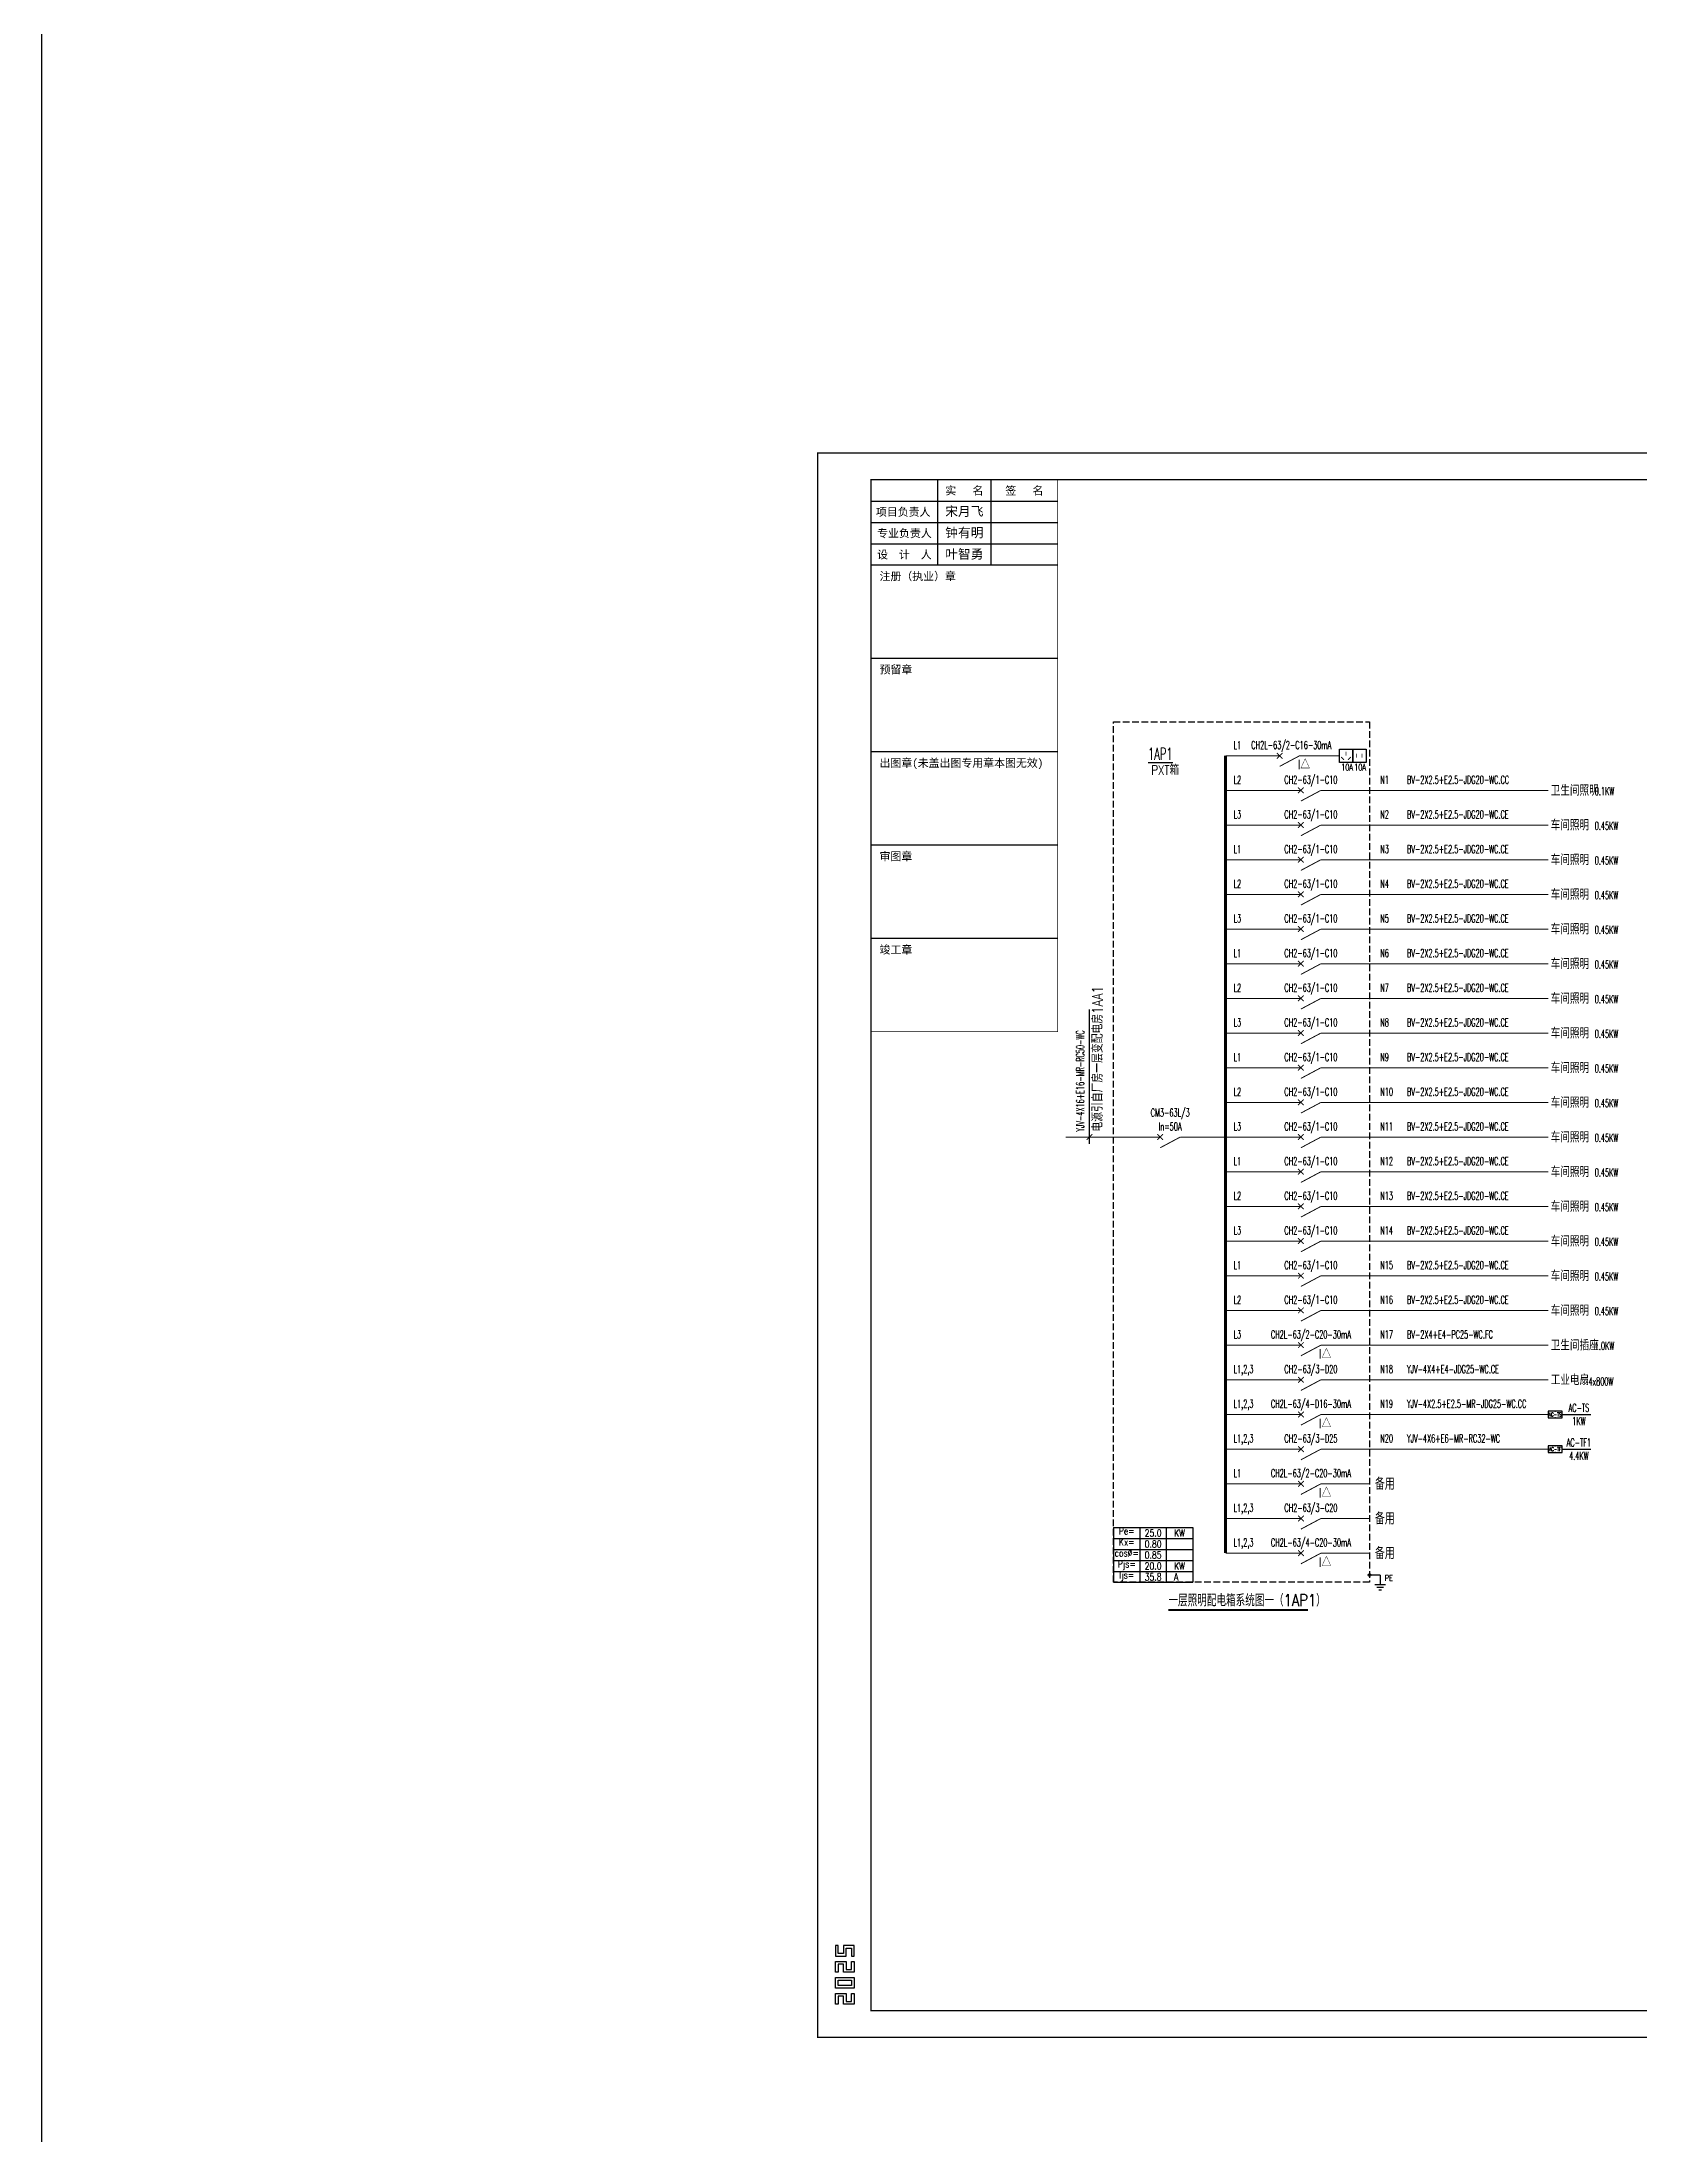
# Model space of a CAD drawing. Extents: x -1396510 to 1250330, y -1892470 to 1623980.
# Drawn here: x -684590 to -624702, y -679374 to -600923 of the extents above; entities that cross this region are included whole.
import ezdxf
from ezdxf.enums import TextEntityAlignment as Align

# ---------------------------------------------------------------- set-up
doc = ezdxf.new("R2010")
doc.units = 0
doc.header["$LTSCALE"] = 1000
doc.header["$MEASUREMENT"] = 0
doc.linetypes.add('DASH', pattern=[0.35, 0.25, -0.1])
doc.layers.get('Defpoints').update_dxf_attribs({"color": 210})
for name, color, linetype in [('0-cxFrame', 155, 'Continuous'), ('EQUIP-消防', 3, 'Continuous'), ('qianming', 155, 'Continuous'), ('TEL_SYMB', 3, 'Continuous'), ('TEL_TEXT', 7, 'Continuous'), ('电气系统图', 7, 'Continuous')]:
    doc.layers.add(name, color=color, linetype=linetype)
doc.layers.add('0-cxText', color=131, linetype='Continuous', lineweight=25)
doc.layers.add('A-云线2', color=3, linetype='Continuous', plot=False)
doc.styles.add('_TEL_DIM', font='SIMPLEX', dxfattribs={"width": 0.8, "height": 3.5, "bigfont": 'HZTXT'})
doc.styles.add('cx_biaoti', font='')
doc.styles.add('cx_tuming', font='simhei.ttf')
doc.styles.add('cx_tuqian1', font='')
doc.styles.add('图框宋体', font='', dxfattribs={"width": 0.75})
doc.styles.add('黑体', font='simhei.ttf', dxfattribs={"height": 12})
doc.styles.get('cx_biaoti').set_extended_font_data('SimSun')
doc.styles.get('cx_tuqian1').set_extended_font_data('SimSun')
doc.styles.get('图框宋体').set_extended_font_data('SimSun')

# ---------------------------------------------------------------- blocks, each defined once
blk = doc.blocks.new('A$C6D655153')
at = {"layer": '电气系统图'}
h = blk.add_hatch(color=3, dxfattribs=at)
edge = h.paths.add_edge_path()
edge.add_arc((50, 550), 50, 0, 360)
at = {"layer": '电气系统图', "color": 3}
for p, q in [((450, 550), (50, 550)), ((250, 200), (650, 200)), ((325, 100), (575, 100)), ((400, 0), (500, 0))]:
    blk.add_line(p, q, dxfattribs=at)
blk.add_lwpolyline([(450, 550), (450, 200)], dxfattribs=at)
blk.add_circle((50, 550), 50, dxfattribs=at)
at = {"layer": '电气系统图', "color": 3, "style": '_TEL_DIM', "width": 0.7}
blk.add_attdef('PE', text='', height=220, dxfattribs=at).set_placement((707, 441), align=Align.MIDDLE_CENTER)
blk = doc.blocks.new('*T252')
at = {"layer": '电气系统图', "color": 0, "linetype": 'ByBlock', "lineweight": -2, "transparency": 16777216}
for p, q in [((0, 0), (2970, 0)), ((0, 0), (0, -2053)), ((990, 0), (990, -2053)), ((1980, 0), (1980, -2053)), ((2970, 0), (2970, -2053)), ((0, -411), (2970, -411)), ((0, -821), (2970, -821)), ((0, -1232), (2970, -1232)), ((0, -1643), (2970, -1643)), ((0, -2053), (2970, -2053))]:
    blk.add_line(p, q, dxfattribs=at)
at = {"layer": '电气系统图', "color": 0, "linetype": 'DASH', "transparency": 16777216, "width": 990, "rotation": 0, "style": '_TEL_DIM'}
for s, insert, char_height, attachment_point in [('Pe=', (495, 0), 264, 2), ('Kx=', (495, -411), 264, 2), ('25.0', (1485, -205), 264, 5), ('0.80', (1485, -616), 264, 5), ('  KW', (1980, -205), 264, 4), ('cos%%C=', (495, -821), 264, 2), ('Pjs=', (495, -1232), 264, 2), ('0.85', (1485, -1027), 264, 5), ('20.0', (1485, -1437), 264, 5), ('  KW', (1980, -1437), 264, 4), ('{\\H0.8571x;Ijs=} ', (495, -1643), 308, 2), ('35.8', (1485, -1848), 264, 5), ('  A', (1980, -1848), 264, 4)]:
    blk.add_mtext(s, dxfattribs=dict(at, insert=insert, char_height=char_height, attachment_point=attachment_point))
blk = doc.blocks.new('$equip$00001927')
for p, q in [((0.65, 0.65), (-0.65, 0.65)), ((-0.65, 0.65), (-0.65, 0)), ((-0.65, 0), (0.65, 0)), ((0.65, 0), (0.65, 0.65))]:
    blk.add_line(p, q)
for p in [(-0.65, 0.33), (0, 0.65), (0, 0), (0.65, 0.33)]:
    blk.add_point(p)
at = {"color": 7, "style": '_TEL_DIM'}
blk.add_attdef('$TEXT$', text='', height=0.34, dxfattribs=at).set_placement((0.01, 0.34), align=Align.MIDDLE_CENTER)
at = {"color": 7, "style": '_TEL_DIM', "flags": 1}
blk.add_attdef('A', text='', height=0.00002, dxfattribs=at).set_placement((0, 0), align=Align.MIDDLE_CENTER)
blk = doc.blocks.new('zjcx_lan_xinxi(Dragon)')
for p, q in [((7000, -3200), (0, -3200)), ((7000, -6700), (0, -6700)), ((7000, -10200), (0, -10200)), ((7000, -13700), (0, -13700)), ((7000, -17200), (0, -17200))]:
    blk.add_line(p, q)
at = {"const_width": 25}
blk.add_lwpolyline([(0, -20700), (7000, -20700), (7000, 0), (0, 0)], close=True, dxfattribs=at)
for points in [[(2500, -3200), (2500, 0)], [(4500, -3200), (4500, 0)], [(0, -800), (7000, -800)], [(0, -1600), (7000, -1600)], [(0, -2400), (7000, -2400)]]:
    blk.add_lwpolyline(points)
for points in [[(7000, -3200), (7000, 0)], [(0, -3200), (7000, -3200)], [(0, -20700), (7000, -20700), (7000, -3200)], [(0, -20700), (7000, -20700)]]:
    blk.add_lwpolyline(points, dxfattribs=at)
at = {"style": '图框宋体'}
for s, p in [('实   名', (3500, -400)), ('签   名', (5750, -400)), ('项目负责人', (1204, -1200)), ('专业负责人', (1250, -2000)), ('设  计  人', (1250, -2800))]:
    blk.add_text(s, height=300, dxfattribs=at).set_placement(p, align=Align.MIDDLE)
for s, p in [('注册（执业）章', (318, -3771)), ('预留章', (318, -7271)), ('出图章(未盖出图专用章本图无效)', (318, -10771)), ('审图章', (318, -14271)), ('竣工章', (318, -17771))]:
    blk.add_text(s, height=300, dxfattribs=at).set_placement(p)
blk = doc.blocks.new('T-信息(Dragon)')
at = {"layer": '0-cxFrame'}
blk.add_blockref('zjcx_lan_xinxi(Dragon)', (0, 0), dxfattribs=at)
at = {"layer": 'qianming', "color": 3, "style": 'cx_biaoti'}
for s, p in [('宋月飞', (3497, -1185)), ('钟有明', (3497, -1985)), ('叶智勇', (3497, -2785))]:
    blk.add_text(s, height=350, dxfattribs=at).set_placement(p, align=Align.MIDDLE_CENTER)
blk = doc.blocks.new('TK22.A1 L(Dragon)')
at = {"layer": '0-cxFrame', "color": 7, "const_width": 0.5}
blk.add_lwpolyline([(0, 0), (-841, 0), (-841, 594), (0, 594)], close=True, dxfattribs=at)
at = {"layer": '0-cxFrame', "const_width": 0.5}
blk.add_lwpolyline([(-80, 10), (-821, 10), (-821, 584), (-80, 584)], close=True, dxfattribs=at)
at = {"layer": 'Defpoints', "color": 2}
for points in [[(-833.37, 34.37), (-834.37, 34.37), (-834.37, 30.37), (-830.37, 30.37), (-830.37, 33.37), (-828.37, 33.37), (-828.37, 30.37), (-827.37, 30.37), (-827.37, 34.37), (-831.37, 34.37), (-831.37, 31.37), (-833.37, 31.37), (-833.37, 34.37)], [(-833.37, 24.37), (-834.37, 24.37), (-834.37, 28.37), (-830.37, 28.37), (-830.37, 25.37), (-828.37, 25.37), (-828.37, 28.37), (-827.37, 28.37), (-827.37, 24.37), (-831.37, 24.37), (-831.37, 27.37), (-833.37, 27.37), (-833.37, 24.37)], [(-833.37, 12.37), (-834.37, 12.37), (-834.37, 16.37), (-830.37, 16.37), (-830.37, 13.37), (-828.37, 13.37), (-828.37, 16.37), (-827.37, 16.37), (-827.37, 12.37), (-831.37, 12.37), (-831.37, 15.37), (-833.37, 15.37), (-833.37, 12.37)]]:
    blk.add_lwpolyline(points, dxfattribs=at)
for points in [[(-834.37, 18.37), (-834.37, 22.37), (-827.37, 22.37), (-827.37, 18.37)], [(-833.37, 19.37), (-833.37, 21.37), (-828.37, 21.37), (-828.37, 19.37)]]:
    blk.add_lwpolyline(points, close=True, dxfattribs=at)
at = {"layer": '0-cxFrame', "xscale": 0.01, "yscale": 0.01, "zscale": 0.01}
blk.add_blockref('T-信息(Dragon)', (-821, 584), dxfattribs=at)
at = {"style": '黑体', "flags": 4}
blk.add_attdef('图幅', text='', height=3.3, dxfattribs=at).set_placement((-40, 3), align=Align.RIGHT)
at = {"layer": '0-cxText', "flags": 4}
for tag, height, style, p in [('建设单位', 3.5, 'cx_tuming', (-45, 240)), ('项目名称', 3.5, 'cx_tuming', (-45, 210)), ('子项名称', 3.5, 'cx_tuming', (-45, 180)), ('工程编号', 3.3, 'cx_tuqian1', (-35, 165)), ('图名1', 3.5, 'cx_tuming', (-45, 87)), ('图名2', 3.5, 'cx_tuming', (-45, 79)), ('图名3', 3.5, 'cx_tuming', (-45, 71)), ('出图日期', 3.3, 'cx_tuqian1', (-39, 60)), ('专业', 3.3, 'cx_tuqian1', (-55, 52)), ('图号', 3.3, 'cx_tuqian1', (-55, 44)), ('版次', 3.3, 'cx_tuqian1', (-20, 44))]:
    blk.add_attdef(tag, text='', height=height, dxfattribs=dict(at, style=style)).set_placement(p, align=Align.MIDDLE)
at = {"layer": 'Defpoints', "color": 6, "flags": 4}
for tag, height, style, p in [('tufu', 3.3, '黑体', (-12, 12)), ('dwfname', 4, 'cx_tuqian1', (-80, 3))]:
    blk.add_attdef(tag, text='', height=height, dxfattribs=dict(at, style=style)).set_placement(p, align=Align.RIGHT)

msp = doc.modelspace()

# ---------------------------------------------------------------- linework, layer by layer
at = {"layer": 'A-云线2', "color": 1}
msp.add_lwpolyline([(-684590, -468560), (1011970, -468560), (1011970, -1157560), (-684590, -1157560)], close=True, dxfattribs=at)
at = {"layer": 'TEL_SYMB'}
for points, const_width in [([(-643111.6, -627948.6), (-642176.2, -627948.6)], 52.5), ([(-642351.2, -659723.1), (-637113.1, -659723.1)], 70)]:
    msp.add_lwpolyline(points, dxfattribs=dict(at, const_width=const_width))
at = {"layer": '电气系统图', "color": 1, "linetype": 'DASH'}
for p, q in [((-644409.7, -626418.9), (-634809.7, -626418.9)), ((-644409.7, -658683.1), (-644409.7, -626418.9)), ((-634809.7, -626418.9), (-634809.7, -658683.1)), ((-634809.7, -658683.1), (-644409.7, -658683.1))]:
    msp.add_line(p, q, dxfattribs=at)
at = {"layer": '电气系统图'}
for p, q in [((-645309.8, -642239.4), (-645309.8, -637210.5)), ((-627589.7, -652389.4), (-626512.1, -652389.4)), ((-627589.7, -653689.4), (-626512.1, -653689.4))]:
    msp.add_line(p, q, dxfattribs=at)
for points, const_width in [([(-638286.8, -627795.4), (-638074.7, -627583.3)], 35), ([(-638286.8, -627583.3), (-638074.7, -627795.4)], 35), ([(-635692.3, -627539.4), (-635692.3, -627689.4)], 35), ([(-635292.3, -627614.4), (-635292.3, -627764.4)], 35), ([(-635092.3, -627614.4), (-635092.3, -627764.4)], 35), ([(-640209.7, -657589.4), (-640209.7, -627689.4)], 105), ([(-640209.7, -627689.4), (-638180.7, -627689.4)], 35), ([(-637430.7, -627689.4), (-638180.7, -628089.4)], 35), ([(-637430.7, -627689.4), (-635942.3, -627689.4)], 35), ([(-635873.3, -627741.3), (-635767.3, -627847.4)], 35), ([(-635511.2, -627741.3), (-635617.3, -627847.4)], 35), ([(-640209.7, -628989.4), (-637384.7, -628989.4)], 35), ([(-637490.8, -629095.4), (-637278.7, -628883.3)], 35), ([(-637490.8, -628883.3), (-637278.7, -629095.4)], 35), ([(-636634.7, -628989.4), (-637384.7, -629389.4)], 35), ([(-636634.7, -628989.4), (-628109.7, -628989.4)], 35), ([(-640209.7, -630289.4), (-637384.7, -630289.4)], 35), ([(-637490.8, -630395.4), (-637278.7, -630183.3)], 35), ([(-637490.8, -630183.3), (-637278.7, -630395.4)], 35), ([(-636634.7, -630289.4), (-637384.7, -630689.4)], 35), ([(-636634.7, -630289.4), (-628109.7, -630289.4)], 35), ([(-637490.8, -631695.4), (-637278.7, -631483.3)], 35), ([(-637490.8, -631483.3), (-637278.7, -631695.4)], 35), ([(-640209.7, -631589.4), (-637384.7, -631589.4)], 35), ([(-636634.7, -631589.4), (-637384.7, -631989.4)], 35), ([(-636634.7, -631589.4), (-628109.7, -631589.4)], 35), ([(-640209.7, -632889.4), (-637384.7, -632889.4)], 35), ([(-637490.8, -632995.4), (-637278.7, -632783.3)], 35), ([(-637490.8, -632783.3), (-637278.7, -632995.4)], 35), ([(-636634.7, -632889.4), (-637384.7, -633289.4)], 35), ([(-636634.7, -632889.4), (-628109.7, -632889.4)], 35), ([(-640209.7, -634189.4), (-637384.7, -634189.4)], 35), ([(-637490.8, -634295.4), (-637278.7, -634083.3)], 35), ([(-637490.8, -634083.3), (-637278.7, -634295.4)], 35), ([(-636634.7, -634189.4), (-637384.7, -634589.4)], 35), ([(-636634.7, -634189.4), (-628109.7, -634189.4)], 35), ([(-637490.8, -635595.4), (-637278.7, -635383.3)], 35), ([(-637490.8, -635383.3), (-637278.7, -635595.4)], 35), ([(-640209.7, -635489.4), (-637384.7, -635489.4)], 35), ([(-636634.7, -635489.4), (-637384.7, -635889.4)], 35), ([(-636634.7, -635489.4), (-628109.7, -635489.4)], 35), ([(-640209.7, -636789.4), (-637384.7, -636789.4)], 35), ([(-637490.8, -636895.4), (-637278.7, -636683.3)], 35), ([(-637490.8, -636683.3), (-637278.7, -636895.4)], 35), ([(-636634.7, -636789.4), (-637384.7, -637189.4)], 35), ([(-636634.7, -636789.4), (-628109.7, -636789.4)], 35), ([(-640209.7, -638089.4), (-637384.7, -638089.4)], 35), ([(-637490.8, -638195.4), (-637278.7, -637983.3)], 35), ([(-637490.8, -637983.3), (-637278.7, -638195.4)], 35), ([(-636634.7, -638089.4), (-637384.7, -638489.4)], 35), ([(-636634.7, -638089.4), (-628109.7, -638089.4)], 35), ([(-637490.8, -639495.4), (-637278.7, -639283.3)], 35), ([(-637490.8, -639283.3), (-637278.7, -639495.4)], 35), ([(-640209.7, -639389.4), (-637384.7, -639389.4)], 35), ([(-636634.7, -639389.4), (-637384.7, -639789.4)], 35), ([(-636634.7, -639389.4), (-628109.7, -639389.4)], 35), ([(-640209.7, -640689.4), (-637384.7, -640689.4)], 35), ([(-637490.8, -640795.4), (-637278.7, -640583.3)], 35), ([(-637490.8, -640583.3), (-637278.7, -640795.4)], 35), ([(-636634.7, -640689.4), (-637384.7, -641089.4)], 35), ([(-636634.7, -640689.4), (-628109.7, -640689.4)], 35), ([(-646209.7, -641989.4), (-642659.7, -641989.4)], 35), ([(-645415.8, -642095.4), (-645203.7, -641883.3)], 35), ([(-642765.8, -642095.4), (-642553.7, -641883.3)], 35), ([(-642765.8, -641883.3), (-642553.7, -642095.4)], 35), ([(-641909.7, -641989.4), (-642659.7, -642389.4)], 35), ([(-640209.7, -641989.4), (-641909.7, -641989.4)], 35), ([(-640209.7, -641989.4), (-637384.7, -641989.4)], 35), ([(-637490.8, -642095.4), (-637278.7, -641883.3)], 35), ([(-637490.8, -641883.3), (-637278.7, -642095.4)], 35), ([(-636634.7, -641989.4), (-637384.7, -642389.4)], 35), ([(-636634.7, -641989.4), (-628109.7, -641989.4)], 35), ([(-640209.7, -643289.4), (-637384.7, -643289.4)], 35), ([(-637490.8, -643395.4), (-637278.7, -643183.3)], 35), ([(-637490.8, -643183.3), (-637278.7, -643395.4)], 35), ([(-636634.7, -643289.4), (-637384.7, -643689.4)], 35), ([(-636634.7, -643289.4), (-628109.7, -643289.4)], 35), ([(-640209.7, -644589.4), (-637384.7, -644589.4)], 35), ([(-637490.8, -644695.4), (-637278.7, -644483.3)], 35), ([(-637490.8, -644483.3), (-637278.7, -644695.4)], 35), ([(-636634.7, -644589.4), (-637384.7, -644989.4)], 35), ([(-636634.7, -644589.4), (-628109.7, -644589.4)], 35), ([(-640209.7, -645889.4), (-637384.7, -645889.4)], 35), ([(-637490.8, -645995.4), (-637278.7, -645783.3)], 35), ([(-637490.8, -645783.3), (-637278.7, -645995.4)], 35), ([(-636634.7, -645889.4), (-637384.7, -646289.4)], 35), ([(-636634.7, -645889.4), (-628109.7, -645889.4)], 35), ([(-640209.7, -647189.4), (-637384.7, -647189.4)], 35), ([(-637490.8, -647295.4), (-637278.7, -647083.3)], 35), ([(-637490.8, -647083.3), (-637278.7, -647295.4)], 35), ([(-636634.7, -647189.4), (-637384.7, -647589.4)], 35), ([(-636634.7, -647189.4), (-628109.7, -647189.4)], 35), ([(-640209.7, -648489.4), (-637384.7, -648489.4)], 35), ([(-637490.8, -648595.4), (-637278.7, -648383.3)], 35), ([(-637490.8, -648383.3), (-637278.7, -648595.4)], 35), ([(-636634.7, -648489.4), (-637384.7, -648889.4)], 35), ([(-636634.7, -648489.4), (-628109.7, -648489.4)], 35), ([(-640209.7, -649789.4), (-637384.7, -649789.4)], 35), ([(-637490.8, -649895.4), (-637278.7, -649683.3)], 35), ([(-637490.8, -649683.3), (-637278.7, -649895.4)], 35), ([(-636634.7, -649789.4), (-637384.7, -650189.4)], 35), ([(-636634.7, -649789.4), (-628109.7, -649789.4)], 35), ([(-640209.7, -651089.4), (-637384.7, -651089.4)], 35), ([(-637490.8, -651195.4), (-637278.7, -650983.3)], 35), ([(-637490.8, -650983.3), (-637278.7, -651195.4)], 35), ([(-636634.7, -651089.4), (-637384.7, -651489.4)], 35), ([(-636634.7, -651089.4), (-628109.8, -651089.4)], 35), ([(-640209.7, -652389.4), (-637384.7, -652389.4)], 35), ([(-637490.8, -652495.4), (-637278.7, -652283.3)], 35), ([(-637490.8, -652283.3), (-637278.7, -652495.4)], 35), ([(-636634.7, -652389.4), (-637384.7, -652789.4)], 35), ([(-636634.7, -652389.4), (-628109.8, -652389.4)], 35), ([(-640209.7, -653689.4), (-637384.7, -653689.4)], 35), ([(-637490.8, -653795.4), (-637278.7, -653583.3)], 35), ([(-637490.8, -653583.3), (-637278.7, -653795.4)], 35), ([(-636634.7, -653689.4), (-637384.7, -654089.4)], 35), ([(-636634.7, -653689.4), (-628109.8, -653689.4)], 35), ([(-640209.8, -654989.4), (-637384.8, -654989.4)], 35), ([(-637490.8, -655095.4), (-637278.7, -654883.3)], 35), ([(-637490.8, -654883.3), (-637278.7, -655095.4)], 35), ([(-636634.8, -654989.4), (-637384.8, -655389.4)], 35), ([(-636634.8, -654989.4), (-634809.7, -654989.4)], 35), ([(-640209.8, -656289.4), (-637384.8, -656289.4)], 35), ([(-637490.8, -656395.4), (-637278.7, -656183.3)], 35), ([(-637490.8, -656183.3), (-637278.7, -656395.4)], 35), ([(-636634.8, -656289.4), (-637384.8, -656689.4)], 35), ([(-636634.8, -656289.4), (-634809.7, -656289.4)], 35), ([(-640209.8, -657589.4), (-637384.8, -657589.4)], 35), ([(-637490.8, -657695.4), (-637278.7, -657483.3)], 35), ([(-637490.8, -657483.3), (-637278.7, -657695.4)], 35), ([(-636634.8, -657589.4), (-637384.8, -657989.4)], 35), ([(-636634.8, -657589.4), (-634809.7, -657589.4)], 35)]:
    msp.add_lwpolyline(points, dxfattribs=dict(at, const_width=const_width))
for points in [[(-635942.3, -627439.4), (-635442.3, -627439.4), (-635442.3, -627939.4), (-635942.3, -627939.4)], [(-635442.3, -627439.4), (-634942.3, -627439.4), (-634942.3, -627939.4), (-635442.3, -627939.4)]]:
    msp.add_lwpolyline(points, close=True, dxfattribs=at)
at = {"layer": '电气系统图', "color": 1, "linetype": 'DASH'}
msp.add_arc((-644399.7, -658673.1), 10, 180.000049, 270, dxfattribs=at)

# ---------------------------------------------------------------- block references
msp.add_blockref('*T252', (-644409.7, -656629.7))
at = {"layer": '0-cxFrame', "xscale": 100, "yscale": 100, "zscale": 100}
msp.add_blockref('TK22.A1 L(Dragon)', (-571400, -675740), dxfattribs=at)
at = {"layer": 'EQUIP-消防'}
ref = msp.add_blockref('$equip$00001927', (-627849.7, -652519.4), dxfattribs=dict(at, xscale=400, yscale=400, zscale=400))
ref.add_attrib('$TEXT$', 'AC-TS', dxfattribs={"layer": '0', "color": 7, "height": 150, "style": '_TEL_DIM', "width": 0.6}).set_placement((-627849.7, -652389.4), align=Align.MIDDLE_CENTER)
ref = msp.add_blockref('$equip$00001927', (-627849.7, -653819.4), dxfattribs=dict(at, xscale=400, yscale=400, zscale=400))
ref.add_attrib('$TEXT$', 'AC-TF', dxfattribs={"layer": '0', "color": 7, "height": 150, "style": '_TEL_DIM', "width": 0.6}).set_placement((-627849.7, -653689.4), align=Align.MIDDLE_CENTER)
at = {"layer": '电气系统图'}
ref = msp.add_blockref('A$C6D655153', (-634859.7, -658959.4), dxfattribs=at)
ref.add_attrib('PE', 'PE', dxfattribs={"color": 3, "height": 220, "style": '_TEL_DIM', "width": 0.7}).set_placement((-634085.1, -658518.9), align=Align.MIDDLE_CENTER)

# ---------------------------------------------------------------- texts
at = {"layer": 'TEL_SYMB', "color": 7, "style": '_TEL_DIM'}
for s, width, p in [('1AP1', 0.6, (-643111.6, -627843.6)), ('一层照明配电箱系统图一（1AP1）', 0.8, (-642351.2, -659583.1))]:
    msp.add_text(s, height=450, dxfattribs=dict(at, width=width)).set_placement(p)
at = {"layer": 'TEL_TEXT', "style": '_TEL_DIM', "width": 0.8}
for s, p in [('PXT箱', (-642994.2, -628402.8)), ('I△', (-637500.8, -628196.8)), ('I△', (-636704.8, -650296.8)), ('I△', (-636704.8, -652896.8)), ('I△', (-636704.8, -655496.8)), ('I△', (-636704.7, -658096.8))]:
    msp.add_text(s, height=350, dxfattribs=at).set_placement(p)
at = {"layer": '电气系统图', "style": '_TEL_DIM'}
for s, height, width, p in [('L1', 300, 0.6, (-639909.7, -627439.4)), ('L1', 300, 0.6, (-639909.7, -627439.4)), ('10A', 250, 0.6, (-635868.8, -628248.4)), ('10A', 250, 0.6, (-635381.8, -628248.4)), ('L2', 300, 0.6, (-639909.7, -628739.4)), ('N1', 300, 0.6, (-634409.7, -628739.4)), ('BV-2X2.5+E2.5-JDG20-WC.CC', 300, 0.6, (-633409.7, -628739.4)), ('卫生间照明', 400, 0.75, (-628017.7, -629189.4)), ('0.1KW', 300, 0.6, (-626367.3, -629164.4)), ('L3', 300, 0.6, (-639909.7, -630039.4)), ('N2', 300, 0.6, (-634409.7, -630039.4)), ('BV-2X2.5+E2.5-JDG20-WC.CE', 300, 0.6, (-633409.7, -630039.4)), ('车间照明', 400, 0.75, (-628017.7, -630489.4)), ('0.45KW', 300, 0.6, (-626367.3, -630464.4)), ('L1', 300, 0.6, (-639909.7, -631339.4)), ('N3', 300, 0.6, (-634409.7, -631339.4)), ('BV-2X2.5+E2.5-JDG20-WC.CE', 300, 0.6, (-633409.7, -631339.4)), ('车间照明', 400, 0.75, (-628017.7, -631789.4)), ('0.45KW', 300, 0.6, (-626367.3, -631764.4)), ('L2', 300, 0.6, (-639909.7, -632639.4)), ('N4', 300, 0.6, (-634409.7, -632639.4)), ('BV-2X2.5+E2.5-JDG20-WC.CE', 300, 0.6, (-633409.7, -632639.4)), ('车间照明', 400, 0.75, (-628017.7, -633089.4)), ('0.45KW', 300, 0.6, (-626367.3, -633064.4)), ('L3', 300, 0.6, (-639909.7, -633939.4)), ('N5', 300, 0.6, (-634409.7, -633939.4)), ('BV-2X2.5+E2.5-JDG20-WC.CE', 300, 0.6, (-633409.7, -633939.4)), ('车间照明', 400, 0.75, (-628017.7, -634389.4)), ('0.45KW', 300, 0.6, (-626367.3, -634364.4)), ('L1', 300, 0.6, (-639909.7, -635239.4)), ('N6', 300, 0.6, (-634409.7, -635239.4)), ('BV-2X2.5+E2.5-JDG20-WC.CE', 300, 0.6, (-633409.7, -635239.4)), ('车间照明', 400, 0.75, (-628017.7, -635689.4)), ('0.45KW', 300, 0.6, (-626367.3, -635664.4)), ('L2', 300, 0.6, (-639909.7, -636539.4)), ('N7', 300, 0.6, (-634409.7, -636539.4)), ('BV-2X2.5+E2.5-JDG20-WC.CE', 300, 0.6, (-633409.7, -636539.4)), ('车间照明', 400, 0.75, (-628017.7, -636989.4)), ('0.45KW', 300, 0.6, (-626367.3, -636964.4)), ('L3', 300, 0.6, (-639909.7, -637839.4)), ('N8', 300, 0.6, (-634409.7, -637839.4)), ('BV-2X2.5+E2.5-JDG20-WC.CE', 300, 0.6, (-633409.7, -637839.4)), ('车间照明', 400, 0.75, (-628017.7, -638289.4)), ('0.45KW', 300, 0.6, (-626367.3, -638264.4)), ('L1', 300, 0.6, (-639909.7, -639139.4)), ('N9', 300, 0.6, (-634409.7, -639139.4)), ('BV-2X2.5+E2.5-JDG20-WC.CE', 300, 0.6, (-633409.7, -639139.4)), ('车间照明', 400, 0.75, (-628017.7, -639589.4)), ('0.45KW', 300, 0.6, (-626367.3, -639564.4)), ('L2', 300, 0.6, (-639909.7, -640438.6)), ('N10', 300, 0.6, (-634409.7, -640439.4)), ('BV-2X2.5+E2.5-JDG20-WC.CE', 300, 0.6, (-633409.7, -640439.4)), ('车间照明', 400, 0.75, (-628017.7, -640889.4)), ('0.45KW', 300, 0.6, (-626367.3, -640864.4)), ('L3', 300, 0.6, (-639909.7, -641738.6)), ('N11', 300, 0.6, (-634409.7, -641739.4)), ('BV-2X2.5+E2.5-JDG20-WC.CE', 300, 0.6, (-633409.7, -641739.4)), ('车间照明', 400, 0.75, (-628017.7, -642189.4)), ('0.45KW', 300, 0.6, (-626367.4, -642164.4)), ('L1', 300, 0.6, (-639909.7, -643038.6)), ('N12', 300, 0.6, (-634409.7, -643039.4)), ('BV-2X2.5+E2.5-JDG20-WC.CE', 300, 0.6, (-633409.7, -643039.4)), ('车间照明', 400, 0.75, (-628017.7, -643489.4)), ('0.45KW', 300, 0.6, (-626367.4, -643464.4)), ('L2', 300, 0.6, (-639909.7, -644338.6)), ('N13', 300, 0.6, (-634409.7, -644339.4)), ('BV-2X2.5+E2.5-JDG20-WC.CE', 300, 0.6, (-633409.7, -644339.4)), ('车间照明', 400, 0.75, (-628017.7, -644789.4)), ('0.45KW', 300, 0.6, (-626367.4, -644764.4)), ('L3', 300, 0.6, (-639909.7, -645638.6)), ('N14', 300, 0.6, (-634409.8, -645639.4)), ('BV-2X2.5+E2.5-JDG20-WC.CE', 300, 0.6, (-633409.7, -645639.4)), ('车间照明', 400, 0.75, (-628017.7, -646089.4)), ('0.45KW', 300, 0.6, (-626367.4, -646064.4)), ('L1', 300, 0.6, (-639909.7, -646938.6)), ('N15', 300, 0.6, (-634409.8, -646939.4)), ('BV-2X2.5+E2.5-JDG20-WC.CE', 300, 0.6, (-633409.7, -646939.4)), ('车间照明', 400, 0.75, (-628017.7, -647389.4)), ('0.45KW', 300, 0.6, (-626367.4, -647364.4)), ('L2', 300, 0.6, (-639909.7, -648238.6)), ('N16', 300, 0.6, (-634409.8, -648239.4)), ('BV-2X2.5+E2.5-JDG20-WC.CE', 300, 0.6, (-633409.7, -648239.4)), ('车间照明', 400, 0.75, (-628017.7, -648689.4)), ('0.45KW', 300, 0.6, (-626367.4, -648664.4)), ('L3', 300, 0.6, (-639909.7, -649538.6)), ('N17', 300, 0.6, (-634409.8, -649539.4)), ('BV-2X4+E4-PC25-WC.FC', 300, 0.6, (-633409.7, -649539.4)), ('卫生间插座', 400, 0.75, (-628017.7, -649989.4)), ('1.0KW', 300, 0.6, (-626367.4, -649964.4)), ('L1,2,3', 300, 0.6, (-639909.7, -650839.4)), ('N18', 300, 0.6, (-634409.8, -650839.4)), ('YJV-4X4+E4-JDG25-WC.CE', 300, 0.6, (-633409.7, -650839.4)), ('工业电扇', 400, 0.75, (-628017.8, -651289.4)), ('L1,2,3', 300, 0.6, (-639909.7, -652139.4)), ('N19', 300, 0.6, (-634409.8, -652139.4)), ('YJV-4X2.5+E2.5-MR-JDG25-WC.CC', 300, 0.6, (-633409.7, -652139.4)), ('L1,2,3', 300, 0.6, (-639909.7, -653439.4)), ('N20', 300, 0.6, (-634409.8, -653439.4)), ('YJV-4X6+E6-MR-RC32-WC', 300, 0.6, (-633409.7, -653439.4)), ('L1', 300, 0.6, (-639909.7, -654738.6)), ('备用', 450, 0.75, (-634609.7, -655214.4)), ('L1,2,3', 300, 0.6, (-639909.7, -656039.4)), ('备用', 450, 0.75, (-634609.7, -656514.4)), ('L1,2,3', 300, 0.6, (-639909.7, -657339.4)), ('备用', 450, 0.75, (-634609.7, -657814.4))]:
    msp.add_text(s, height=height, dxfattribs=dict(at, width=width)).set_placement(p)
at = {"layer": '电气系统图', "style": '_TEL_DIM', "width": 0.6}
for s, p in [('CH2L-63/2-C16-30mA', (-637744.2, -627439.4)), ('CH2-63/1-C10', (-637009.7, -628739.4)), ('CH2-63/1-C10', (-637009.7, -630039.4)), ('CH2-63/1-C10', (-637009.7, -631339.4)), ('CH2-63/1-C10', (-637009.7, -632639.4)), ('CH2-63/1-C10', (-637009.7, -633939.4)), ('CH2-63/1-C10', (-637009.7, -635239.4)), ('CH2-63/1-C10', (-637009.7, -636539.4)), ('CH2-63/1-C10', (-637009.7, -637839.4)), ('CH2-63/1-C10', (-637009.7, -639139.4)), ('CH2-63/1-C10', (-637009.7, -640439.4)), ('CM3-63L/3', (-642284.7, -641222.1)), ('In=50A', (-642284.7, -641739.4)), ('CH2-63/1-C10', (-637009.7, -641739.4)), ('CH2-63/1-C10', (-637009.7, -643039.4)), ('CH2-63/1-C10', (-637009.7, -644339.4)), ('CH2-63/1-C10', (-637009.7, -645639.4)), ('CH2-63/1-C10', (-637009.7, -646939.4)), ('CH2-63/1-C10', (-637009.7, -648239.4)), ('CH2L-63/2-C20-30mA', (-637009.7, -649539.4)), ('CH2-63/3-D20', (-637009.7, -650839.4)), ('4x800W', (-626133.2, -651300.7)), ('CH2L-63/4-D16-30mA', (-637009.7, -652139.4)), ('AC-TS', (-626961, -652289.4)), ('1KW', (-626961, -652789.4)), ('CH2-63/3-D25', (-637009.7, -653439.4)), ('AC-TF1', (-626961, -653589.4)), ('4.4KW', (-626961, -654089.4)), ('CH2L-63/2-C20-30mA', (-637009.7, -654739.4)), ('CH2-63/3-C20', (-637009.7, -656039.4)), ('CH2L-63/4-C20-30mA', (-637009.7, -657339.4))]:
    msp.add_text(s, height=300, dxfattribs=at).set_placement(p, align=Align.CENTER)
at = {"layer": '电气系统图', "style": '_TEL_DIM'}
for s, height, width, p in [('电源引自厂房一层变配电房1AA1', 400, 0.8, (-644815.5, -641783.5)), ('YJV-4X16+E16-MR-RC50-WC', 300, 0.6, (-645509.7, -641789.4))]:
    msp.add_text(s, height=height, rotation=90, dxfattribs=dict(at, width=width)).set_placement(p)

doc.saveas('drawing.dxf')
